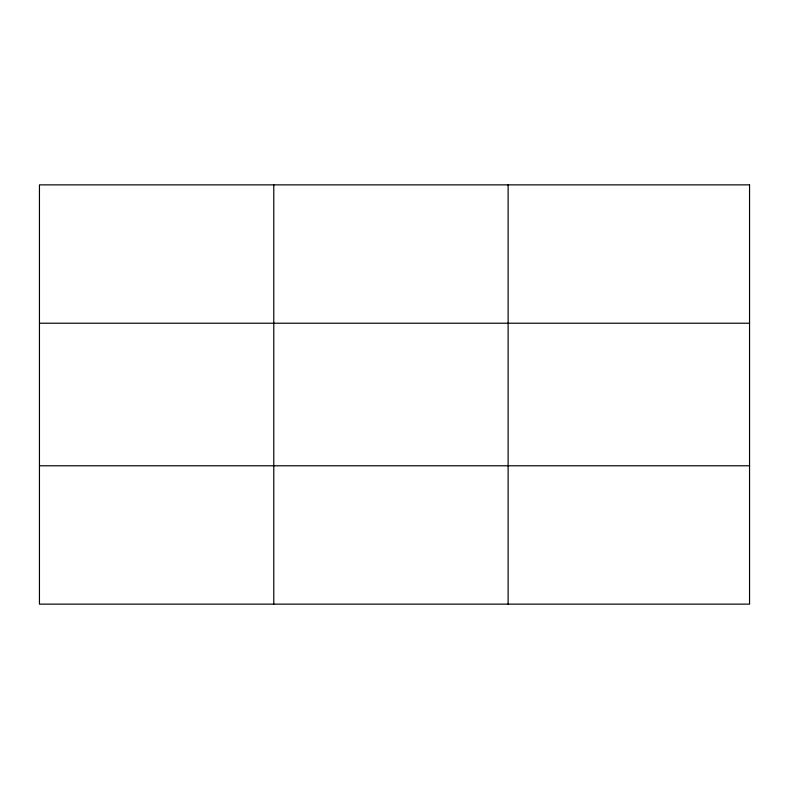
<?xml version="1.0" encoding="UTF-8"?>
<svg xmlns="http://www.w3.org/2000/svg" width="789" height="789" viewBox="0 0 789 789"><rect width="100%" height="100%" fill="white"/><g stroke="black" fill="none" stroke-linecap="round" stroke-linejoin="round"><path stroke-width="1.18" d="M273.783 184.863L273.783 604.137M508.116 184.863L508.116 604.137M39.45 323.224L749.55 323.224M39.45 465.776L749.55 465.776M749.55 184.863L749.55 604.137L39.45 604.137L39.45 184.863L749.55 184.863"/></g></svg>
